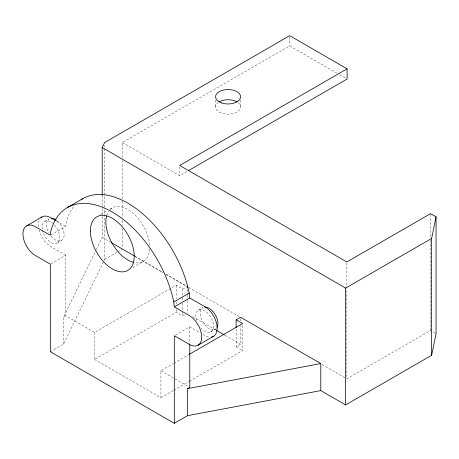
<?xml version="1.0" encoding="UTF-8"?>
<svg xmlns="http://www.w3.org/2000/svg" width="459" height="459" viewBox="0 0 459 459"><rect width="100%" height="100%" fill="white"/><g stroke="black" fill="none" stroke-linecap="round" stroke-linejoin="round"><path stroke-width="0.34" stroke-dasharray="2.29 1.72" d="M50.335 351.743L63.589 344.095L104.629 259.375L104.629 207.761M104.629 207.043L104.629 145.394M50.955 234.962L65.798 226.396L66.32 222.104A89.987 51.953 60 0 1 74.863 205.253M63.589 344.095L63.589 317.066L95.971 250.218M96.287 249.576L102.202 237.36L102.202 206.705M122.295 157.557L122.295 142.525L289.692 45.883L337.227 73.325M44.655 221.404L49.073 218.851A12.491 7.212 60 0 0 49.073 233.275M100.544 214.628L107.349 210.704M109.821 209.275L112.294 207.847M57.145 243.041L61.563 240.487M122.295 142.525L179.716 175.677L187.777 171.023M50.955 263.816L65.798 255.244L65.798 315.792L94.611 332.425L176.319 285.251L182.791 288.992L187.209 286.439M104.629 259.375L116.816 252.341M117.424 251.991L121.687 249.524M132.754 267.563L143.265 261.498M63.589 317.066L65.798 315.792M94.611 332.425L94.611 359.454L176.319 312.281L182.791 316.021L185.551 314.426M198.414 310.175L202.832 307.628A12.491 7.212 60 0 0 203.4 322.981A12.491 7.212 60 0 0 216.315 328.472M175.545 335.03L189.768 326.819L200.313 332.913M210.905 331.811L215.323 329.264M94.611 359.454L160.908 397.729L160.908 370.7L173.284 363.557M173.904 363.195L188.764 354.618M236.144 329.04L236.144 346.82L240.556 344.273L240.556 325.775M160.908 397.729L173.284 390.586M173.904 390.225L188.764 381.647M189.378 381.291L242.616 350.556L242.616 324.949M435.436 333.32L430.542 330.497L346.849 378.818L346.849 288.493M339.7 74.754L347.107 79.028M102.202 237.36L110.889 242.375M135.089 256.346L163.008 272.468M166.112 274.258L186.589 286.083M134.705 256.34L163.238 272.812M165.716 274.247L186.188 286.06M188.672 287.495L239.535 316.859M322.034 364.492L344.99 377.746M56.486 221.02L65.798 226.396M192.791 316.693L215.747 329.946M225.048 335.317L240.556 344.273M236.144 346.82L242.616 350.556M65.798 255.244L50.903 246.644A17.666 10.201 60 0 1 39.107 230.171M202.798 334.341L204.662 335.42A17.666 10.201 60 0 0 209.74 337.107M160.908 370.7L174.414 378.503M175.028 378.853L189.768 387.362M430.542 214.364L430.542 237.303M430.542 240.172L430.542 330.497M346.849 262.686L346.849 287.776M289.692 37.041L289.692 45.883M240.568 100.154L240.568 106.953M240.556 318.661L240.556 321.507M215.587 100.154L215.587 106.953M189.768 326.819L189.768 343.2M187.209 289.285L187.209 294.265M187.209 294.976L187.209 299.956M187.209 300.668L187.209 313.468M182.791 288.992L182.791 296.812M182.791 297.524L182.791 300.37M182.791 303.215L182.791 311.753M182.791 312.464L182.791 316.021M179.716 166.835L179.716 175.677M176.319 285.251L176.319 298.769M176.319 301.615L176.319 304.46M176.319 309.435L176.319 312.281M122.295 160.421L122.295 200.503M122.295 201.22L122.295 217.681M122.295 220.544L122.295 225.553M122.295 228.416L122.295 247.745M102.202 195.304L102.202 205.993M237.986 102.564A12.491 7.212 0 0 1 236.517 112.271A12.491 7.212 0 0 1 219.637 112.271A12.491 7.212 0 0 1 218.168 102.564M57.605 221.14A12.491 7.212 60 0 1 63.48 238.284A12.491 7.212 60 0 1 50.903 235.955M54.495 224.979A12.491 7.212 60 0 1 56.813 243.213A12.491 7.212 60 0 1 42.498 230.521M42.239 229.213A12.491 7.212 60 0 1 52.624 223.212M149.645 248.761A30.971 17.884 60 0 1 134.131 262.542M106.821 215.237A30.971 17.884 60 0 1 108.812 211.077M110.16 209.482A30.971 17.884 60 0 1 133.804 213.837A30.971 17.884 60 0 1 149.617 245.301M196.59 320.485A12.491 7.212 60 0 1 203.739 310.318A12.491 7.212 60 0 1 213.303 328.105A12.491 7.212 60 0 1 200.244 327.278M38.516 226.953A17.666 10.201 60 0 1 39.772 219.241"/><path stroke-width="0.69" d="M188.397 170.662L347.107 79.028L347.107 68.833L179.716 165.475L346.849 261.969L430.542 213.647L436.05 216.826L436.05 333.676L431.644 355.289L345.644 404.941L320.795 390.598L320.795 363.568L240.556 317.244L236.144 319.791L236.144 327.617M431.644 355.289L431.644 238.439L436.05 216.826M102.202 195.304L102.202 147.54L104.629 142.525L289.692 35.682L347.107 68.833M26.611 225.845L42.067 216.923M67.33 207.6L82.786 198.678M320.795 390.598L187.559 415.67L174.305 423.318L174.305 335.741L189.2 344.342A17.666 10.201 60 0 0 201.696 337.13A17.666 10.201 60 0 0 189.2 315.494L174.305 306.893L173.783 301.999L189.24 293.077A89.987 51.953 60 0 0 143.047 214.095A89.987 51.953 60 0 0 81.065 199.751M174.305 306.893L189.768 297.971L204.662 306.566A17.666 10.201 60 0 1 216.614 323.71A17.666 10.201 60 0 1 211.599 336.992M198.036 345.22L213.492 336.292M189.378 354.262L242.616 323.526L236.144 319.791M102.202 147.54L345.644 288.091L431.644 238.439M187.559 415.67L187.559 388.641L189.768 387.362L189.768 343.911M187.559 388.641L320.795 363.568M111.508 242.736L134.464 255.99M55.866 220.664L50.903 217.796A17.666 10.201 60 0 0 40.989 217.715M216.367 330.302L224.428 334.961M174.305 423.318L50.335 351.743L50.335 264.172L35.441 255.571A17.666 10.201 60 0 1 22.95 233.935A17.666 10.201 60 0 1 35.441 226.723L50.335 235.318L50.863 231.032A89.987 51.953 60 0 1 112.323 212.058A89.987 51.953 60 0 1 173.783 301.999M189.24 293.077L189.768 297.971M345.644 288.091L345.644 404.941M187.209 286.439L187.209 287.862M219.241 101.852A12.491 7.212 0 0 1 236.913 101.852M51.58 218.272A12.491 7.212 60 0 1 56.468 220.222M204.662 307.06A12.491 7.212 60 0 1 215.047 314.369A12.491 7.212 60 0 1 217.084 327.376M133.449 262.37A30.971 17.884 60 0 1 106.626 215.914M221.829 103A12.491 7.212 0 0 0 240.568 96.751A12.491 7.212 0 0 0 221.829 90.509A12.491 7.212 0 0 0 221.829 103M90.423 230.952A30.971 17.884 60 0 0 123.27 271.82A30.971 17.884 60 0 0 123.27 228.02A30.971 17.884 60 0 0 90.423 230.952"/></g></svg>
